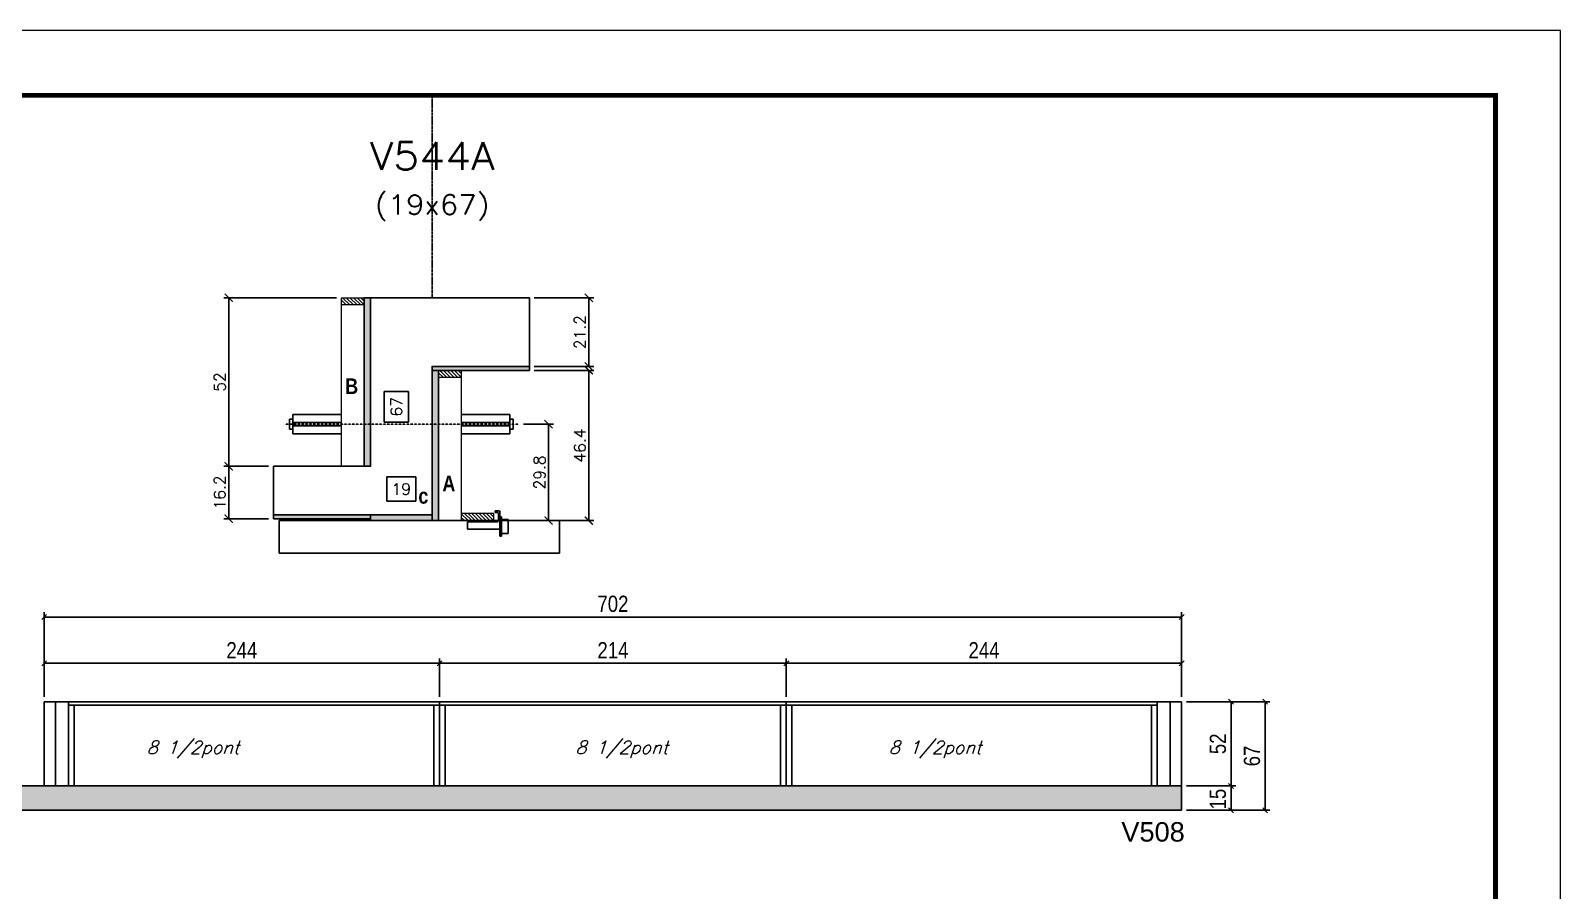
# Model space of a CAD drawing. Extents: x -21493 to -15213, y -12134 to 11887.
# Drawn here: x -20953 to -20008, y -1278 to -747 of the extents above; entities that cross this region are included whole.
import ezdxf
from ezdxf.enums import TextEntityAlignment as Align

# ---------------------------------------------------------------- set-up
doc = ezdxf.new("R2010")
doc.units = 0
doc.linetypes.add('DASHED', pattern=[0.75, 0.5, -0.25])
doc.linetypes.add('HIDDEN', pattern=[0.375, 0.25, -0.125])
for name, color, linetype in [('5', 5, 'Continuous'), ('barrote', 251, 'Continuous'), ('COTA', 241, 'Continuous'), ('Cota Seção (2x)', 4, 'Continuous'), ('detalhes', 4, 'Continuous'), ('Painéis', 200, 'Continuous'), ('presilha', 1, 'Continuous'), ('SARR_2.2x7', 40, 'Continuous'), ('SARR_3.5x7', 81, 'Continuous'), ('TENSOR', 3, 'Continuous'), ('texto', 7, 'Continuous'), ('Texto de Titulo', 7, 'Continuous'), ('Texto Qtd Sarr', 242, 'Continuous')]:
    doc.layers.add(name, color=color, linetype=linetype)
for name, color, linetype, lineweight in [('CONCRETO', 251, 'Continuous', 25), ('Folhas', 255, 'Continuous', 9), ('Hachura', 251, 'Continuous', 9), ('Madeira', 126, 'Continuous', 18), ('SARRAFO DE PRESSAO', 251, 'DASHED', 9), ('Texto Seção', 7, 'Continuous', 15)]:
    doc.layers.add(name, color=color, linetype=linetype, lineweight=lineweight)
doc.styles.add('COTA TECNICA', font='techl___.ttf', dxfattribs={"height": 10})
doc.styles.add('Romans', font='romans.shx')
doc.styles.get("Standard").update_dxf_attribs({"font": 'arial.ttf'})
doc.styles.add('TECNICA', font='techb___.ttf', dxfattribs={"height": 10})
doc.dimstyles.new('Cota Seção (2x)', dxfattribs={"dimtxt": 7, "dimasz": 5, "dimexe": 3, "dimexo": 3, "dimgap": 2, "dimtad": 3, "dimdec": 1, "dimlfac": 0.5, "dimzin": 12, "dimdsep": 46, "dimtxsty": 'Romans', "dimblk": 'ARCHTICK', "dimcen": 0, "dimclrd": 4, "dimclre": 4, "dimclrt": 1, "dimadec": 1, "dimazin": 3, "dimtfac": 1, "dimtdec": 1, "dimtmove": 0, "dimatfit": 3, "dimldrblk": 'OBLIQUE', "dimfxl": 1, "dimtolj": 1, "dimtzin": 12, "dimarcsym": 0})
doc.dimstyles.new('Cota Seção interna', dxfattribs={"dimtxt": 7, "dimasz": 6, "dimexe": 0.18, "dimexo": 2, "dimgap": -4, "dimtad": 3, "dimdec": 1, "dimlfac": 0.5, "dimzin": 12, "dimdsep": 46, "dimtxsty": 'Romans', "dimblk": 'ARCHTICK', "dimcen": 0.09, "dimse1": 1, "dimse2": 1, "dimsd1": 1, "dimsd2": 1, "dimclrd": 180, "dimclre": 5, "dimclrt": 1, "dimadec": 0, "dimazin": 3, "dimtfac": 1, "dimtdec": 1, "dimtofl": 0, "dimtmove": 0, "dimatfit": 3, "dimldrblk": 'ARCHTICK', "dimfxl": 1, "dimtolj": 1, "dimtzin": 0, "dimarcsym": 0})
doc.dimstyles.new('PAINEL', dxfattribs={"dimtxt": 10, "dimasz": 3, "dimexe": 3, "dimexo": 3, "dimgap": 3, "dimtad": 1, "dimdec": 1, "dimzin": 12, "dimdsep": 46, "dimtxsty": 'COTA TECNICA', "dimblk1": 'OBLIQUE', "dimblk2": 'OBLIQUE', "dimsah": 1, "dimcen": 0.9, "dimclrd": 4, "dimclre": 4, "dimclrt": 240, "dimadec": 1, "dimazin": 3, "dimtfac": 1, "dimtdec": 1, "dimtmove": 0, "dimatfit": 3, "dimfxl": 1, "dimtolj": 1, "dimtzin": 12, "dimarcsym": 0})

# ---------------------------------------------------------------- blocks, each defined once
blk = doc.blocks.new('_Oblique')
at = {"color": 0, "linetype": 'ByBlock', "lineweight": -2}
blk.add_line((-0.5, -0.5), (0.5, 0.5), dxfattribs=at)
blk = doc.blocks.new('*D1810')
at = {"layer": 'COTA', "color": 4, "lineweight": -2, "ltscale": 25, "transparency": 16777216}
for p, q in [((-20239.18, -1213.5), (-20208.65, -1213.5)), ((-20211.65, -1213.5), (-20211.65, -1228.5)), ((-20239.18, -1228.5), (-20208.65, -1228.5))]:
    blk.add_line(p, q, dxfattribs=at)
at = {"layer": 'Defpoints', "color": 0, "ltscale": 25, "transparency": 16777216}
for p in [(-20242.18, -1213.5), (-20242.18, -1228.5), (-20211.65, -1228.5)]:
    blk.add_point(p, dxfattribs=at)
at = {"layer": 'COTA', "color": 4, "lineweight": -2, "ltscale": 25, "transparency": 16777216, "xscale": 3, "yscale": 3, "zscale": 3}
for p, rotation in [((-20211.65, -1213.5), 90), ((-20211.65, -1228.5), 270)]:
    blk.add_blockref('_Oblique', p, dxfattribs=dict(at, rotation=rotation))
at = {"layer": 'COTA', "color": 240, "ltscale": 25, "transparency": 16777216, "insert": (-20219.76, -1221.6), "char_height": 10, "attachment_point": 5, "rotation": 90, "style": 'COTA TECNICA'}
blk.add_mtext('\\A1;15', dxfattribs=at)
blk = doc.blocks.new('*D1834')
at = {"layer": 'COTA', "color": 4, "lineweight": -2, "ltscale": 25, "transparency": 16777216}
for p, q in [((-20944.18, -1158.5), (-20944.18, -1134.76)), ((-20944.18, -1137.76), (-20700.18, -1137.76)), ((-20700.18, -1158.5), (-20700.18, -1134.76))]:
    blk.add_line(p, q, dxfattribs=at)
at = {"layer": 'Defpoints', "color": 0, "ltscale": 25, "transparency": 16777216}
for p in [(-20700.18, -1137.76), (-20944.18, -1161.5), (-20700.18, -1161.5)]:
    blk.add_point(p, dxfattribs=at)
at = {"layer": 'COTA', "color": 4, "lineweight": -2, "ltscale": 25, "transparency": 16777216, "xscale": 3, "yscale": 3, "zscale": 3, "rotation": 180}
blk.add_blockref('_Oblique', (-20944.18, -1137.76), dxfattribs=at)
at = {"layer": 'COTA', "color": 4, "lineweight": -2, "ltscale": 25, "transparency": 16777216, "xscale": 3, "yscale": 3, "zscale": 3}
blk.add_blockref('_Oblique', (-20700.18, -1137.76), dxfattribs=at)
at = {"layer": 'COTA', "color": 240, "ltscale": 25, "transparency": 16777216, "insert": (-20822.18, -1129.69), "char_height": 10, "attachment_point": 5, "style": 'COTA TECNICA'}
blk.add_mtext('\\A1;244', dxfattribs=at)
blk = doc.blocks.new('*D1775')
at = {"layer": 'COTA', "color": 4, "lineweight": -2, "ltscale": 25, "transparency": 16777216}
for p, q in [((-20944.18, -1158.5), (-20944.18, -1106.19)), ((-20944.18, -1109.19), (-20242.18, -1109.19)), ((-20242.18, -1158.5), (-20242.18, -1106.19))]:
    blk.add_line(p, q, dxfattribs=at)
at = {"layer": 'Defpoints', "color": 0, "ltscale": 25, "transparency": 16777216}
for p in [(-20242.18, -1109.19), (-20944.18, -1161.5), (-20242.18, -1161.5)]:
    blk.add_point(p, dxfattribs=at)
at = {"layer": 'COTA', "color": 4, "lineweight": -2, "ltscale": 25, "transparency": 16777216, "xscale": 3, "yscale": 3, "zscale": 3, "rotation": 180}
blk.add_blockref('_Oblique', (-20944.18, -1109.19), dxfattribs=at)
at = {"layer": 'COTA', "color": 4, "lineweight": -2, "ltscale": 25, "transparency": 16777216, "xscale": 3, "yscale": 3, "zscale": 3}
blk.add_blockref('_Oblique', (-20242.18, -1109.19), dxfattribs=at)
at = {"layer": 'COTA', "color": 240, "ltscale": 25, "transparency": 16777216, "insert": (-20593.18, -1101.09), "char_height": 10, "attachment_point": 5, "style": 'COTA TECNICA'}
blk.add_mtext('\\A1;702', dxfattribs=at)
blk = doc.blocks.new('*D1835')
at = {"layer": 'COTA', "color": 4, "lineweight": -2, "ltscale": 25, "transparency": 16777216}
for p, q in [((-20486.18, -1158.5), (-20486.18, -1134.76)), ((-20486.18, -1137.76), (-20242.18, -1137.76)), ((-20242.18, -1158.5), (-20242.18, -1134.76))]:
    blk.add_line(p, q, dxfattribs=at)
at = {"layer": 'Defpoints', "color": 0, "ltscale": 25, "transparency": 16777216}
for p in [(-20242.18, -1137.76), (-20486.18, -1161.5), (-20242.18, -1161.5)]:
    blk.add_point(p, dxfattribs=at)
at = {"layer": 'COTA', "color": 4, "lineweight": -2, "ltscale": 25, "transparency": 16777216, "xscale": 3, "yscale": 3, "zscale": 3, "rotation": 180}
blk.add_blockref('_Oblique', (-20486.18, -1137.76), dxfattribs=at)
at = {"layer": 'COTA', "color": 4, "lineweight": -2, "ltscale": 25, "transparency": 16777216, "xscale": 3, "yscale": 3, "zscale": 3}
blk.add_blockref('_Oblique', (-20242.18, -1137.76), dxfattribs=at)
at = {"layer": 'COTA', "color": 240, "ltscale": 25, "transparency": 16777216, "insert": (-20364.18, -1129.69), "char_height": 10, "attachment_point": 5, "style": 'COTA TECNICA'}
blk.add_mtext('\\A1;244', dxfattribs=at)
blk = doc.blocks.new('*D1836')
at = {"layer": 'COTA', "color": 4, "lineweight": -2, "ltscale": 25, "transparency": 16777216}
for p, q in [((-20700.18, -1158.5), (-20700.18, -1134.76)), ((-20700.18, -1137.76), (-20486.18, -1137.76)), ((-20486.18, -1158.5), (-20486.18, -1134.76))]:
    blk.add_line(p, q, dxfattribs=at)
at = {"layer": 'Defpoints', "color": 0, "ltscale": 25, "transparency": 16777216}
for p in [(-20486.18, -1137.76), (-20700.18, -1161.5), (-20486.18, -1161.5)]:
    blk.add_point(p, dxfattribs=at)
at = {"layer": 'COTA', "color": 4, "lineweight": -2, "ltscale": 25, "transparency": 16777216, "xscale": 3, "yscale": 3, "zscale": 3, "rotation": 180}
blk.add_blockref('_Oblique', (-20700.18, -1137.76), dxfattribs=at)
at = {"layer": 'COTA', "color": 4, "lineweight": -2, "ltscale": 25, "transparency": 16777216, "xscale": 3, "yscale": 3, "zscale": 3}
blk.add_blockref('_Oblique', (-20486.18, -1137.76), dxfattribs=at)
at = {"layer": 'COTA', "color": 240, "ltscale": 25, "transparency": 16777216, "insert": (-20593.18, -1129.69), "char_height": 10, "attachment_point": 5, "style": 'COTA TECNICA'}
blk.add_mtext('\\A1;214', dxfattribs=at)
blk = doc.blocks.new('*D1837')
at = {"layer": 'COTA', "color": 4, "lineweight": -2, "ltscale": 25, "transparency": 16777216}
for p, q in [((-20239.18, -1161.5), (-20208.65, -1161.5)), ((-20211.65, -1161.5), (-20211.65, -1213.5)), ((-20239.18, -1213.5), (-20208.65, -1213.5))]:
    blk.add_line(p, q, dxfattribs=at)
at = {"layer": 'Defpoints', "color": 0, "ltscale": 25, "transparency": 16777216}
for p in [(-20242.18, -1161.5), (-20242.18, -1213.5), (-20211.65, -1213.5)]:
    blk.add_point(p, dxfattribs=at)
at = {"layer": 'COTA', "color": 4, "lineweight": -2, "ltscale": 25, "transparency": 16777216, "xscale": 3, "yscale": 3, "zscale": 3}
for p, rotation in [((-20211.65, -1161.5), 90), ((-20211.65, -1213.5), 270)]:
    blk.add_blockref('_Oblique', p, dxfattribs=dict(at, rotation=rotation))
at = {"layer": 'COTA', "color": 240, "ltscale": 25, "transparency": 16777216, "insert": (-20219.76, -1187.5), "char_height": 10, "attachment_point": 5, "rotation": 90, "style": 'COTA TECNICA'}
blk.add_mtext('\\A1;52', dxfattribs=at)
blk = doc.blocks.new('*D1838')
at = {"layer": 'COTA', "color": 4, "lineweight": -2, "ltscale": 25, "transparency": 16777216}
for p, q in [((-20239.18, -1161.5), (-20187.64, -1161.5)), ((-20190.64, -1161.5), (-20190.64, -1228.5)), ((-20239.18, -1228.5), (-20187.64, -1228.5))]:
    blk.add_line(p, q, dxfattribs=at)
at = {"layer": 'Defpoints', "color": 0, "ltscale": 25, "transparency": 16777216}
for p in [(-20242.18, -1161.5), (-20242.18, -1228.5), (-20190.64, -1228.5)]:
    blk.add_point(p, dxfattribs=at)
at = {"layer": 'COTA', "color": 4, "lineweight": -2, "ltscale": 25, "transparency": 16777216, "xscale": 3, "yscale": 3, "zscale": 3}
for p, rotation in [((-20190.64, -1161.5), 90), ((-20190.64, -1228.5), 270)]:
    blk.add_blockref('_Oblique', p, dxfattribs=dict(at, rotation=rotation))
at = {"layer": 'COTA', "color": 240, "ltscale": 25, "transparency": 16777216, "insert": (-20198.74, -1195), "char_height": 10, "attachment_point": 5, "rotation": 90, "style": 'COTA TECNICA'}
blk.add_mtext('\\A1;67', dxfattribs=at)
blk = doc.blocks.new('_ArchTick')
at = {"color": 0, "linetype": 'ByBlock', "const_width": 0.15}
blk.add_lwpolyline([(-0.5, -0.5), (0.5, 0.5)], dxfattribs=at)
blk = doc.blocks.new('*D1787')
at = {"layer": 'COTA', "color": 4, "lineweight": -2, "transparency": 16777216}
for p, q in [((-20641.75, -956.89), (-20605.04, -956.89)), ((-20608.04, -1049.69), (-20608.04, -956.89)), ((-20659.35, -1049.69), (-20605.04, -1049.69))]:
    blk.add_line(p, q, dxfattribs=at)
at = {"layer": 'Defpoints', "color": 0, "transparency": 16777216}
for p in [(-20644.75, -956.89), (-20608.04, -956.89), (-20662.35, -1049.69)]:
    blk.add_point(p, dxfattribs=at)
at = {"layer": 'COTA', "color": 4, "lineweight": -2, "transparency": 16777216, "xscale": 5, "yscale": 5, "zscale": 5}
for p, rotation in [((-20608.04, -956.89), 90), ((-20608.04, -1049.69), 270)]:
    blk.add_blockref('_ArchTick', p, dxfattribs=dict(at, rotation=rotation))
at = {"layer": 'COTA', "color": 1, "transparency": 16777216, "insert": (-20613.54, -1003.29), "char_height": 7, "attachment_point": 5, "rotation": 90, "style": 'Romans'}
blk.add_mtext('\\A1;46.4', dxfattribs=at)
blk = doc.blocks.new('*D1788')
at = {"layer": 'COTA', "color": 4, "lineweight": -2, "transparency": 16777216}
for p, q in [((-20641.75, -912.09), (-20605.04, -912.09)), ((-20608.04, -954.49), (-20608.04, -912.09)), ((-20641.75, -954.49), (-20605.04, -954.49))]:
    blk.add_line(p, q, dxfattribs=at)
at = {"layer": 'Defpoints', "color": 0, "transparency": 16777216}
for p in [(-20644.75, -912.09), (-20608.04, -912.09), (-20644.75, -954.49)]:
    blk.add_point(p, dxfattribs=at)
at = {"layer": 'COTA', "color": 4, "lineweight": -2, "transparency": 16777216, "xscale": 5, "yscale": 5, "zscale": 5}
for p, rotation in [((-20608.04, -912.09), 90), ((-20608.04, -954.49), 270)]:
    blk.add_blockref('_ArchTick', p, dxfattribs=dict(at, rotation=rotation))
at = {"layer": 'COTA', "color": 1, "transparency": 16777216, "insert": (-20613.54, -933.29), "char_height": 7, "attachment_point": 5, "rotation": 90, "style": 'Romans'}
blk.add_mtext('\\A1;21.2', dxfattribs=at)
blk = doc.blocks.new('*D1789')
at = {"layer": 'Cota Seção (2x)', "color": 180, "lineweight": -2, "transparency": 16777216}
for p, q in [((-20719.29, -969.86), (-20734.29, -969.86)), ((-20734.29, -969.86), (-20734.29, -988.86)), ((-20719.29, -988.86), (-20719.29, -969.86)), ((-20734.29, -988.86), (-20719.29, -988.86))]:
    blk.add_line(p, q, dxfattribs=at)
at = {"layer": 'Defpoints', "color": 0, "transparency": 16777216}
for p in [(-20715.29, -912.09), (-20704.75, -912.09), (-20704.75, -1046.09)]:
    blk.add_point(p, dxfattribs=at)
at = {"layer": 'Cota Seção (2x)', "color": 1, "transparency": 16777216, "insert": (-20726.79, -979.36), "char_height": 7, "attachment_point": 5, "rotation": 90, "style": 'Romans'}
blk.add_mtext('\\A1;67', dxfattribs=at)
blk = doc.blocks.new('PRESILHA METÁLICA 1')
at = {"layer": 'presilha'}
for p, q in [((6, 15.5), (7.5, 15.5)), ((6, -2.5), (6, 15.5)), ((7.5, 10.6), (7.5, 19.9)), ((7.5, 15.5), (7.5, -2.5)), ((12, 21), (8.6, 21)), ((9, 11.6), (9, 18.9)), ((12, 19.5), (9.6, 19.5)), ((12, 21), (12, 19.5)), ((0, 13), (6, 13)), ((0, 13), (0, 0)), ((6, 0), (0, 0)), ((6, 13), (6, 0)), ((37.5, 4.1), (7.5, 4.1)), ((37.5, 11), (9.6, 11)), ((37.5, 11), (37.5, 4.1)), ((7.5, -2.5), (6, -2.5))]:
    blk.add_line(p, q, dxfattribs=at)
for centre, radius, start, end in [((8.6, 19.9), 1.14, 90, 180), ((9.6, 18.9), 0.57, 90, 180), ((9.6, 11.6), 0.57, 180, 270)]:
    blk.add_arc(centre, radius, start, end, dxfattribs=at)
blk = doc.blocks.new('*D1790')
at = {"layer": 'Cota Seção (2x)', "color": 180, "lineweight": -2, "transparency": 16777216}
for p, q in [((-20714.75, -1022.69), (-20732.75, -1022.69)), ((-20732.75, -1022.69), (-20732.75, -1037.69)), ((-20714.75, -1037.69), (-20714.75, -1022.69)), ((-20732.75, -1037.69), (-20714.75, -1037.69))]:
    blk.add_line(p, q, dxfattribs=at)
at = {"layer": 'Defpoints', "color": 0, "transparency": 16777216}
for p in [(-20704.75, -1041.69), (-20742.75, -1049.69), (-20704.75, -1049.69)]:
    blk.add_point(p, dxfattribs=at)
at = {"layer": 'Cota Seção (2x)', "color": 1, "transparency": 16777216, "insert": (-20723.75, -1030.19), "char_height": 7, "attachment_point": 5, "style": 'Romans'}
blk.add_mtext('\\A1;19', dxfattribs=at)
blk = doc.blocks.new('*D1791')
at = {"layer": 'COTA', "color": 4, "lineweight": -2, "transparency": 16777216}
for p, q in [((-20805.75, -1016.09), (-20833.32, -1016.09)), ((-20830.32, -1016.09), (-20830.32, -1048.49)), ((-20805.75, -1048.49), (-20833.32, -1048.49))]:
    blk.add_line(p, q, dxfattribs=at)
at = {"layer": 'Defpoints', "color": 0, "transparency": 16777216}
for p in [(-20802.75, -1016.09), (-20830.32, -1048.49), (-20802.75, -1048.49)]:
    blk.add_point(p, dxfattribs=at)
at = {"layer": 'COTA', "color": 4, "lineweight": -2, "transparency": 16777216, "xscale": 5, "yscale": 5, "zscale": 5}
for p, rotation in [((-20830.32, -1016.09), 90), ((-20830.32, -1048.49), 270)]:
    blk.add_blockref('_ArchTick', p, dxfattribs=dict(at, rotation=rotation))
at = {"layer": 'COTA', "color": 1, "transparency": 16777216, "insert": (-20835.82, -1032.29), "char_height": 7, "attachment_point": 5, "rotation": 90, "style": 'Romans'}
blk.add_mtext('\\A1;16.2', dxfattribs=at)
blk = doc.blocks.new('*D1792')
at = {"layer": 'COTA', "color": 4, "lineweight": -2, "transparency": 16777216}
for p, q in [((-20648.45, -990.12), (-20629.9, -990.12)), ((-20632.9, -990.12), (-20632.9, -1049.69)), ((-20648.45, -1049.69), (-20629.9, -1049.69))]:
    blk.add_line(p, q, dxfattribs=at)
at = {"layer": 'Defpoints', "color": 0, "transparency": 16777216}
for p in [(-20651.45, -990.12), (-20651.45, -1049.69), (-20632.9, -1049.69)]:
    blk.add_point(p, dxfattribs=at)
at = {"layer": 'COTA', "color": 4, "lineweight": -2, "transparency": 16777216, "xscale": 5, "yscale": 5, "zscale": 5}
for p, rotation in [((-20632.9, -990.12), 90), ((-20632.9, -1049.69), 270)]:
    blk.add_blockref('_ArchTick', p, dxfattribs=dict(at, rotation=rotation))
at = {"layer": 'COTA', "color": 1, "transparency": 16777216, "insert": (-20638.4, -1019.91), "char_height": 7, "attachment_point": 5, "rotation": 90, "style": 'Romans'}
blk.add_mtext('\\A1;29.8', dxfattribs=at)
blk = doc.blocks.new('*D1845')
at = {"layer": 'COTA', "color": 4, "lineweight": -2, "transparency": 16777216}
for p, q in [((-20763.75, -912.09), (-20833.32, -912.09)), ((-20830.32, -1016.09), (-20830.32, -912.09)), ((-20805.75, -1016.09), (-20833.32, -1016.09))]:
    blk.add_line(p, q, dxfattribs=at)
at = {"layer": 'Defpoints', "color": 0, "transparency": 16777216}
for p in [(-20830.32, -912.09), (-20760.75, -912.09), (-20802.75, -1016.09)]:
    blk.add_point(p, dxfattribs=at)
at = {"layer": 'COTA', "color": 4, "lineweight": -2, "transparency": 16777216, "xscale": 5, "yscale": 5, "zscale": 5}
for p, rotation in [((-20830.32, -912.09), 90), ((-20830.32, -1016.09), 270)]:
    blk.add_blockref('_ArchTick', p, dxfattribs=dict(at, rotation=rotation))
at = {"layer": 'COTA', "color": 1, "transparency": 16777216, "insert": (-20835.82, -964.09), "char_height": 7, "attachment_point": 5, "rotation": 90, "style": 'Romans'}
blk.add_mtext('\\A1;52', dxfattribs=at)
blk = doc.blocks.new('titulo1')
at = {"layer": 'Defpoints', "color": 252, "linetype": 'HIDDEN', "ltscale": 2}
blk.add_line((0, 0), (0, 125), dxfattribs=at)
at = {"layer": 'Defpoints', "style": 'Romans', "oblique": 15}
blk.add_attdef('FOLHA', text='', height=10, dxfattribs=at).set_placement((0, 15.58), align=Align.MIDDLE_CENTER)
at = {"layer": 'Texto Qtd Sarr', "color": 3, "style": 'Romans', "oblique": 15}
for tag, height, p in [('TITULO', 17, (0, 71.45)), ('SEÇÃO', 12, (0, 41.55))]:
    blk.add_attdef(tag, text='', height=height, dxfattribs=at).set_placement(p, align=Align.MIDDLE_CENTER)
blk = doc.blocks.new('9999999999')
at = {"layer": 'Folhas'}
blk.add_lwpolyline([(98138.98, 34190.21), (99623.98, 34190.21), (99623.98, 35240.21), (98138.98, 35240.21)], close=True, dxfattribs=at)
at = {"layer": 'Folhas', "color": 30, "const_width": 3}
blk.add_lwpolyline([(98213.98, 34230.21), (99583.98, 34230.21), (99583.98, 35200.21), (98213.98, 35200.21)], close=True, dxfattribs=at)

msp = doc.modelspace()

# ---------------------------------------------------------------- hatches: boundary and pattern name
at = {"layer": 'COTA', "linetype": 'ByBlock'}
h = msp.add_hatch(dxfattribs=at)
h.set_pattern_fill('AR-CONC', color=256, scale=0.03)
h.set_pattern_definition([(50, (-159113.9884, -21300.7534), (5.46554007, -0.47817257), [0.5715, -6.2865]), (355, (-159113.9884, -21300.7534), (-1.05730264, 5.73170536), [0.4572, -5.02921753]), (100.4514447, (-159113.533, -21300.793), (4.40823741, 5.25353256), [0.48570026, -5.34270734]), (46.1842, (-159113.9884, -21299.2294), (8.13237123, -1.26126984), [0.85725, -9.42975]), (96.6355576, (-159113.311, -21299.3345), (7.122124, 7.42278374), [0.7285507, -8.01406824]), (351.184151, (-159113.988, -21299.229), (7.122124, 7.42278374), [0.685799, -7.54379196]), (21, (-159113.2264, -21299.6104), (4.54843174, -3.06795595), [0.5715, -6.2865]), (326, (-159113.2264, -21299.6104), (1.85406085, 5.52563898), [0.4572, -5.0292]), (71.451445, (-159112.8474, -21299.866), (6.40249258, 2.45768307), [0.48570026, -5.34269813]), (37.5, (-159113.9884, -21300.7534), (0.092658098, 2.536651166), [0, -4.96824, 0, -5.1054, 0, -5.04825]), (7.5, (-159113.9884, -21300.7534), (2.004589875, 3.005417245), [0, -2.91084, 0, -4.85394, 0, -1.92405]), (327.5, (-159115.6877, -21300.7534), (4.067717855, -0.17186232), [0, -1.905, 0, -5.9436, 0, -7.8867]), (317.5, (-159116.4497, -21300.7534), (4.44387544, 0.76279473), [0, -2.4765, 0, -3.94716, 0, -5.6007])])
h.paths.add_polyline_path([(-20979.51, -1229.7), (-20979.51, -1228.5), (-20242.18, -1228.5), (-20242.18, -1213.5), (-21165.51, -1213.5), (-21165.51, -1267.5), (-21131.51, -1267.5), (-21131.51, -1229.7)])
at = {"layer": 'Hachura'}
h = msp.add_hatch(dxfattribs=at)
h.set_pattern_fill('ANSI31', color=256, scale=0.5, angle=270, style=0)
h.set_pattern_definition([(315, (2145.0665, -9219.7358), (1.12253202, 1.12253202), [])])
h.paths.add_polyline_path([(-20760.75, -916.49), (-20760.75, -912.09), (-20746.75, -912.09), (-20746.75, -916.49)])
h = msp.add_hatch(color=256, dxfattribs=at)
h.dxf.hatch_style = 1
h.paths.add_polyline_path([(-20742.75, -912.09), (-20746.75, -912.09), (-20746.75, -1016.09), (-20742.75, -1016.09)])
h = msp.add_hatch(color=256, dxfattribs=at)
h.dxf.hatch_style = 1
h.paths.add_polyline_path([(-20704.75, -956.89), (-20704.75, -954.49), (-20644.75, -954.49), (-20644.75, -956.89)])
h = msp.add_hatch(color=256, dxfattribs=at)
h.dxf.hatch_style = 1
h.paths.add_polyline_path([(-20700.75, -956.89), (-20704.75, -956.89), (-20704.75, -1049.69), (-20700.75, -1049.69)])
h = msp.add_hatch(dxfattribs=at)
h.set_pattern_fill('ANSI31', color=256, scale=0.5, angle=270, style=0)
h.set_pattern_definition([(315, (2205.0665, -9264.5358), (1.12253202, 1.12253202), [])])
h.paths.add_polyline_path([(-20700.75, -961.29), (-20700.75, -956.89), (-20686.75, -956.89), (-20686.75, -961.29)])
h = msp.add_hatch(color=256, dxfattribs=at)
h.dxf.hatch_style = 1
h.paths.add_polyline_path([(-20802.75, -1048.49), (-20802.75, -1046.09), (-20742.75, -1046.09), (-20742.75, -1048.49)])
h = msp.add_hatch(color=256, dxfattribs=at)
h.dxf.hatch_style = 1
h.paths.add_polyline_path([(-20742.75, -1049.69), (-20742.75, -1046.09), (-20704.75, -1046.09), (-20704.75, -1049.69)])
h = msp.add_hatch(dxfattribs=at)
h.set_pattern_fill('ANSI31', color=256, scale=0.5, angle=270, style=0)
h.set_pattern_definition([(315, (2205.0665, -9279.3358), (1.12253202, 1.12253202), [])])
h.paths.add_polyline_path([(-20666.75, -1049.69), (-20666.75, -1045.29), (-20686.75, -1045.29), (-20686.75, -1049.69)])

# ---------------------------------------------------------------- linework, layer by layer
at = {"ltscale": 3}
for p, q in [((-20792.75, -987.12), (-20792.75, -993.12)), ((-20790.75, -987.12), (-20792.75, -987.12)), ((-20790.75, -984.12), (-20790.75, -996.12)), ((-20790.75, -984.12), (-20760.75, -984.12)), ((-20760.75, -989.12), (-20790.75, -989.12)), ((-20760.75, -991.12), (-20790.75, -991.12)), ((-20656.75, -984.12), (-20686.75, -984.12)), ((-20686.75, -989.12), (-20656.75, -989.12)), ((-20686.75, -991.12), (-20656.75, -991.12)), ((-20656.75, -984.12), (-20656.75, -996.12)), ((-20654.75, -987.12), (-20656.75, -987.12)), ((-20654.75, -987.12), (-20654.75, -993.12)), ((-20790.75, -993.12), (-20792.75, -993.12)), ((-20790.75, -996.12), (-20760.75, -996.12)), ((-20656.75, -996.12), (-20686.75, -996.12)), ((-20656.75, -993.12), (-20654.75, -993.12))]:
    msp.add_line(p, q, dxfattribs=at)
at = {"layer": 'barrote'}
msp.add_lwpolyline([(-20799.12, -1069.69), (-20626.15, -1069.69), (-20626.15, -1049.69), (-20799.12, -1049.69)], close=True, dxfattribs=at)
at = {"layer": 'CONCRETO'}
for p, q in [((-20644.75, -912.09), (-20742.75, -912.09)), ((-20644.75, -954.49), (-20644.75, -912.09)), ((-20704.75, -954.49), (-20644.75, -954.49)), ((-20704.75, -1041.69), (-20704.75, -954.49)), ((-20802.75, -1046.09), (-20802.75, -1016.09)), ((-20802.75, -1016.09), (-20742.75, -1016.09)), ((-20742.75, -1046.09), (-20704.75, -1046.09))]:
    msp.add_line(p, q, dxfattribs=at)
at = {"layer": 'COTA', "linetype": 'ByBlock'}
for p, q in [((-20242.18, -1213.5), (-21165.51, -1213.5)), ((-20242.18, -1228.5), (-20242.18, -1213.5)), ((-20242.18, -1228.5), (-20979.51, -1228.5))]:
    msp.add_line(p, q, dxfattribs=at)
at = {"layer": 'Madeira'}
for points in [[(-20760.75, -916.49), (-20760.75, -912.09), (-20746.75, -912.09), (-20746.75, -916.49)], [(-20760.75, -912.09), (-20746.75, -912.09), (-20746.75, -1016.09), (-20760.75, -1016.09)], [(-20700.75, -961.29), (-20700.75, -956.89), (-20686.75, -956.89), (-20686.75, -961.29)], [(-20700.75, -956.89), (-20686.75, -956.89), (-20686.75, -1049.69), (-20700.75, -1049.69)], [(-20666.75, -1049.69), (-20666.75, -1045.29), (-20686.75, -1045.29), (-20686.75, -1049.69)]]:
    msp.add_lwpolyline(points, close=True, dxfattribs=at)
at = {"layer": 'Painéis'}
for p, q in [((-20944.18, -1161.5), (-20700.18, -1161.5)), ((-20944.18, -1161.5), (-20944.18, -1213.5)), ((-20700.18, -1161.5), (-20700.18, -1213.5)), ((-20700.18, -1161.5), (-20700.18, -1213.5)), ((-20700.18, -1161.5), (-20486.18, -1161.5)), ((-20486.18, -1161.5), (-20242.18, -1161.5)), ((-20486.18, -1161.5), (-20486.18, -1213.5)), ((-20242.18, -1161.5), (-20242.18, -1213.5)), ((-20242.18, -1161.5), (-20242.18, -1213.5)), ((-20700.18, -1213.5), (-20944.18, -1213.5)), ((-20486.18, -1213.5), (-20700.18, -1213.5)), ((-20242.18, -1213.5), (-20486.18, -1213.5))]:
    msp.add_line(p, q, dxfattribs=at)
for points in [[(-20742.75, -912.09), (-20746.75, -912.09), (-20746.75, -1016.09), (-20742.75, -1016.09)], [(-20704.75, -956.89), (-20704.75, -954.49), (-20644.75, -954.49), (-20644.75, -956.89)], [(-20700.75, -956.89), (-20704.75, -956.89), (-20704.75, -1049.69), (-20700.75, -1049.69)], [(-20802.75, -1048.49), (-20802.75, -1046.09), (-20742.75, -1046.09), (-20742.75, -1048.49)], [(-20742.75, -1049.69), (-20742.75, -1046.09), (-20704.75, -1046.09), (-20704.75, -1049.69)]]:
    msp.add_lwpolyline(points, close=True, dxfattribs=at)
at = {"layer": 'SARR_2.2x7', "linetype": 'Continuous', "ltscale": 50}
for p, q in [((-20937.18, -1161.5), (-20937.18, -1213.5)), ((-20700.18, -1163.7), (-20929.18, -1163.7)), ((-20486.18, -1163.7), (-20700.18, -1163.7)), ((-20257.18, -1163.7), (-20486.18, -1163.7)), ((-20249.18, -1161.5), (-20249.18, -1213.5))]:
    msp.add_line(p, q, dxfattribs=at)
at = {"layer": 'SARR_3.5x7'}
for p, q in [((-20944.18, -1161.5), (-20944.18, -1213.5)), ((-20929.18, -1161.5), (-20929.18, -1213.5)), ((-20925.68, -1163.7), (-20925.68, -1213.5)), ((-20703.68, -1163.7), (-20703.68, -1213.5)), ((-20696.68, -1163.7), (-20696.68, -1213.5)), ((-20489.68, -1163.7), (-20489.68, -1213.5)), ((-20486.18, -1161.5), (-20486.18, -1213.5)), ((-20482.68, -1163.7), (-20482.68, -1213.5)), ((-20260.68, -1163.7), (-20260.68, -1213.5)), ((-20257.18, -1161.5), (-20257.18, -1213.5))]:
    msp.add_line(p, q, dxfattribs=at)
at = {"layer": 'TENSOR', "linetype": 'HIDDEN', "ltscale": 0.5}
msp.add_line((-20795.75, -990.12), (-20651.45, -990.12), dxfattribs=at)

# ---------------------------------------------------------------- block references
at = {"layer": 'presilha', "xscale": -0.6666666666666666, "yscale": 0.6666666666666666, "zscale": 0.6666666666666666}
msp.add_blockref('PRESILHA METÁLICA 1', (-20657.89, -1057.66), dxfattribs=at)
at = {"layer": 'SARRAFO DE PRESSAO', "color": 6, "linetype": 'ByBlock'}
msp.add_blockref('9999999999', (-119632.39, -35987.3), dxfattribs=at)
at = {"layer": 'Texto Seção'}
ref = msp.add_blockref('titulo1', (-20704.75, -912.09), dxfattribs=at)
ref.add_attrib('TITULO', 'V544A', dxfattribs={"layer": 'Texto de Titulo', "color": 7, "height": 17, "style": 'Romans', "width": 1.1}).set_placement((-20704.75, -824.59), align=Align.MIDDLE_CENTER)
ref.add_attrib('SEÇÃO', '(19x67)', dxfattribs={"layer": 'Texto de Titulo', "color": 7, "height": 12, "style": 'Romans', "width": 1.1}).set_placement((-20704.75, -854.59), align=Align.MIDDLE_CENTER)

# ---------------------------------------------------------------- texts
at = {"layer": '5', "linetype": 'Continuous'}
msp.add_text('V508', height=12, rotation=0.00004, dxfattribs=at).set_placement((-20279.38, -1247.85))
at = {"layer": 'detalhes', "style": 'TECNICA'}
for s, p in [('B', (-20758.36, -971.46)), ('A', (-20698.4, -1031.5)), ('c', (-20713.24, -1039.2))]:
    msp.add_text(s, height=9.6, dxfattribs=at).set_placement(p)
at = {"layer": 'texto', "color": 2, "char_height": 8, "attachment_point": 5, "style": 'Romans'}
for insert in [(-20852.4, -1191), (-20587.78, -1191), (-20394.4, -1191)]:
    msp.add_mtext('{\\Q19;\\C256;8 1/2pont}', dxfattribs=dict(at, insert=insert))

# ---------------------------------------------------------------- dimensions: what is measured, and where the dimension line sits
at = {"layer": 'COTA'}
for base, p1, p2, picture, middle in [((-20830.32, -912.09), (-20802.75, -1016.09), (-20760.75, -912.09), '*D1845', (-20835.82, -964.09)), ((-20608.04, -912.09), (-20644.75, -954.49), (-20644.75, -912.09), '*D1788', (-20613.54, -933.29)), ((-20608.04, -956.89), (-20662.35, -1049.69), (-20644.75, -956.89), '*D1787', (-20613.54, -1003.29)), ((-20632.9, -1049.69), (-20651.45, -990.12), (-20651.45, -1049.69), '*D1792', (-20638.4, -1019.91)), ((-20830.32, -1048.49), (-20802.75, -1016.09), (-20802.75, -1048.49), '*D1791', (-20835.82, -1032.29))]:
    dim = msp.add_linear_dim(base=base, p1=p1, p2=p2, angle=90, dimstyle='Cota Seção (2x)', dxfattribs=at)
    dim.commit()
    dim.dimension.update_dxf_attribs({"geometry": picture, "text_midpoint": middle})
at = {"layer": 'COTA', "ltscale": 25}
for base, p1, p2, picture, middle in [((-20242.18, -1109.19), (-20944.18, -1161.5), (-20242.18, -1161.5), '*D1775', (-20593.18, -1101.09)), ((-20700.18, -1137.76), (-20944.18, -1161.5), (-20700.18, -1161.5), '*D1834', (-20822.18, -1129.69)), ((-20486.18, -1137.76), (-20700.18, -1161.5), (-20486.18, -1161.5), '*D1836', (-20593.18, -1129.69)), ((-20242.18, -1137.76), (-20486.18, -1161.5), (-20242.18, -1161.5), '*D1835', (-20364.18, -1129.69))]:
    dim = msp.add_linear_dim(base=base, p1=p1, p2=p2, dimstyle='PAINEL', dxfattribs=at)
    dim.commit()
    dim.dimension.update_dxf_attribs({"geometry": picture, "text_midpoint": middle})
for base, p2, picture, middle in [((-20211.65, -1213.5), (-20242.18, -1213.5), '*D1837', (-20219.76, -1187.5)), ((-20190.64, -1228.5), (-20242.18, -1228.5), '*D1838', (-20198.74, -1195))]:
    dim = msp.add_linear_dim(base=base, p1=(-20242.18, -1161.5), p2=p2, angle=90, dimstyle='PAINEL', dxfattribs=at)
    dim.commit()
    dim.dimension.update_dxf_attribs({"geometry": picture, "text_midpoint": middle})
dim = msp.add_linear_dim(base=(-20211.65, -1228.5), p1=(-20242.18, -1213.5), p2=(-20242.18, -1228.5), angle=90, dimstyle='PAINEL', dxfattribs=at)
dim.commit()
dim.dimension.update_dxf_attribs({"geometry": '*D1810', "text_midpoint": (-20211.65, -1221.6), "dimtype": 160})
at = {"layer": 'Cota Seção (2x)'}
dim = msp.add_linear_dim(base=(-20715.29, -912.09), p1=(-20704.75, -1046.09), p2=(-20704.75, -912.09), angle=90, dimstyle='Cota Seção interna', dxfattribs=at)
dim.commit()
dim.dimension.update_dxf_attribs({"geometry": '*D1789', "text_midpoint": (-20715.29, -979.36), "dimtype": 160})
dim = msp.add_linear_dim(base=(-20704.75, -1041.69), p1=(-20742.75, -1049.69), p2=(-20704.75, -1049.69), dimstyle='Cota Seção interna', dxfattribs=at)
dim.commit()
dim.dimension.update_dxf_attribs({"geometry": '*D1790', "text_midpoint": (-20723.75, -1041.69), "dimtype": 160})

doc.saveas('drawing.dxf')
